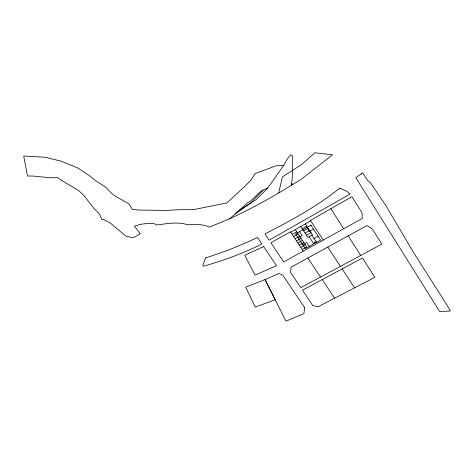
<?xml version="1.0" encoding="UTF-8"?>
<svg xmlns="http://www.w3.org/2000/svg" width="474" height="474" viewBox="0 0 474 474"><rect width="100%" height="100%" fill="white"/><g stroke="black" fill="none" stroke-linecap="round" stroke-linejoin="round"><path stroke-width="0.71" d="M229.718 218.769C250.894 208.874 271.46 197.753 291.255 185.328C293.288 175.611 291.794 165.693 292.452 155.839L290.829 154.731L287.048 159.258L283.565 165.544L267.425 188.468L255.782 199.933L239.269 210.26L229.718 218.769L209.153 227.176C202.706 223.479 194.565 224.943 187.384 224.646C177.069 221.5 166.73 223.817 156.319 224.984L154.323 223.698L146.946 223.497L140.067 224.386L134.426 226.211L140.351 233.789L133.076 237.824L125.888 236.082L109.767 222.608L103.528 219.486L102.005 219.675L99.416 213.993L93.331 207.725L83.732 195.229L78.447 190.453L60.34 179.676L57.964 177.566C47.643 178.556 37.736 175.558 27.51 176.055L23.7 156.017L44.965 157.226L60.968 161.107L77.677 167.95L89.248 175.599L95.298 180.464L105.572 187.094L111.894 193.623L115.626 196.313L128.869 203.808L132.264 209.312L138.835 210.077L165.45 210.415L179.326 209.698L193.398 209.644L226.88 202.931L245.419 185.826L251.481 179.48L254.846 173.697L275.88 165.841L283.565 165.544M278.748 192.823L282.356 176.98L301.683 164.437L314.849 152.794L332.499 154.785L301.529 179.107L291.255 185.328M263.23 190.009L250.343 203.334L235.033 214.035M239.269 210.26L247.535 202.89L250.864 200.703L261.423 190.826L267.733 187.977M290.793 232.219L310.76 220.813M292.227 234.387L296.742 231.816M302.187 228.717L306.755 226.122M293.655 236.55L298.17 233.99M303.621 230.897L308.183 228.308M295.083 238.712L299.598 236.159M305.049 233.078L309.611 230.494M298.128 237.835L302.157 235.56L299.592 231.65M313.533 229.132L309.445 231.436L306.879 227.508M296.511 240.875L301.026 238.327M306.471 235.252L311.039 232.681M297.933 243.032L302.448 240.49M299.355 245.182L303.87 242.652M302.679 244.744L306.714 242.487L309.261 246.367M314.001 238.41L318.084 236.123M300.771 247.333L305.292 244.809M302.193 249.478L306.708 246.96L295.308 229.641M316.152 241.699L313.409 243.227L309.149 236.722M303.265 251.107L283.659 261.962L270.873 242.771L290.509 231.78L303.265 251.107L362.213 218.502L362.124 212.873L351.921 196.704L310.476 220.374L323.274 240.04M327.795 247.067L366.912 225.565L372.28 228.93L381.872 244.116L300.783 287.665L290.538 272.366L291.042 267.259L327.795 247.067L340.368 266.406M354.511 287.872L318.101 306.749L312.739 305.546L302.442 290.147L362.486 258.028L374.857 277.326L354.511 287.872L342.169 268.894M291.291 183.426L292.962 184.297M322.249 279.553L334.567 298.217M307.887 258.004L320.483 277.089M305.321 223.924L312.461 234.861L307.893 237.427L300.753 226.531M311.892 235.181L316.549 242.309M330.864 208.738L343.68 228.746M348.165 235.862L360.732 255.468M304.693 307.703L303.905 313.598L285.97 321.206L265.061 279.565L245.71 287.108L255.202 307.146L275.181 299.734L265.061 279.565L279.062 273.48L283.002 275.453L304.693 307.703M205.479 258.028L202.884 265.173L203.316 266.24C223.467 260.641 243.192 253.4 261.885 243.986L257.495 237.468L251.581 240.223A586.575 468.116 83.2 0 1 223.467 251.86L205.479 258.028M361.472 173.78L355.773 177.643L439.594 311.448L450.3 311.021L446.804 304.782L413.287 252.109L385.83 205.485L370.105 182.271L367.516 180.339L362.663 172.832L361.472 173.78M339.876 188.125C316.905 206.445 291.066 220.629 264.936 233.866L269.131 240.164L350.073 194.02L346.855 191.318L339.876 188.125M310.962 225.186L295.557 233.937L305.226 248.613L320.637 240.034L310.962 225.186M263.639 246.581L244.756 255.261L255.048 275.116L276.508 265.683L263.639 246.581"/></g></svg>
